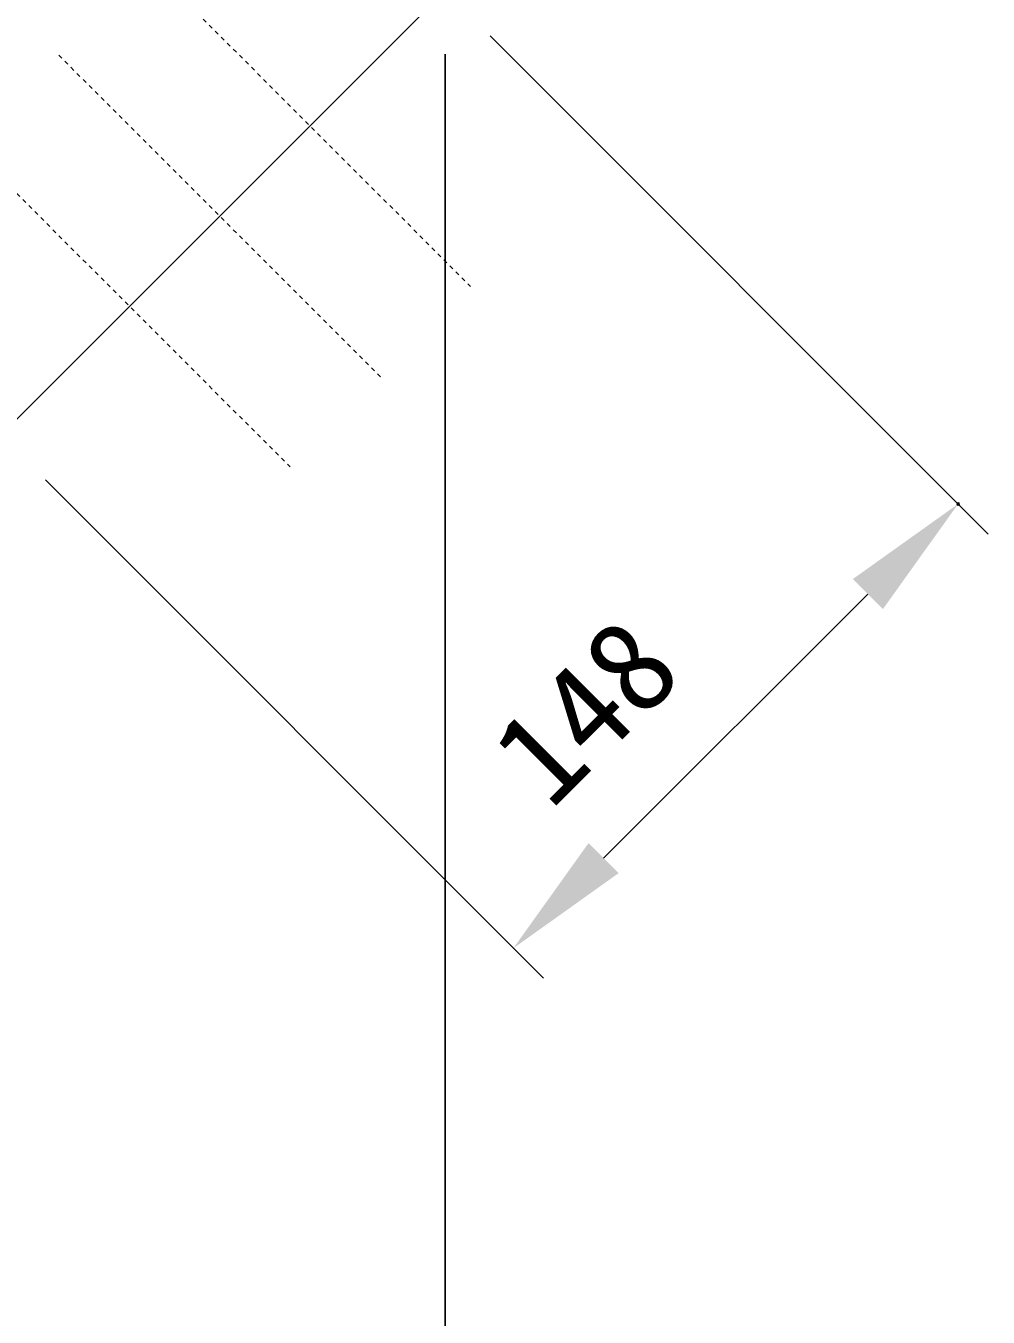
# Model space of a CAD drawing. Units: millimetres, scale not verified. Extents: x -203 to 203, y -143 to 143.
# Drawn here: x 37.6 to 60.23, y 44.8 to 75.17 of the extents above; entities that cross this region are included whole.
import ezdxf
from ezdxf.enums import TextEntityAlignment as Align

# ---------------------------------------------------------------- set-up
doc = ezdxf.new("R2010")
doc.units = ezdxf.units.MM
doc.header["$LTSCALE"] = 0.25
doc.header["$PDMODE"] = 32
doc.header["$PDSIZE"] = 0.05
doc.linetypes.add('USER1', pattern=[0.629921, 0.393701, -0.07874, 0.07874, -0.07874])
for name, color, linetype, lineweight in [('0-1_DIMENSION_LINES$02_DIMENSI', 1, 'Continuous', 25), ('0-8_DIMENSION_LINES$03_LINES', 7, 'Continuous', 18), ('0-9_DIMENSION_LINES$01_CENTER_', 7, 'USER1', 25)]:
    doc.layers.add(name, color=color, linetype=linetype, lineweight=lineweight)
doc.layers.add('0-2_DEFPOINTS', color=7, linetype='Continuous')
doc.styles.add('ＭＳ ゴシック', font='')
doc.styles.get('ＭＳ ゴシック').set_extended_font_data('MS Gothic')

# ---------------------------------------------------------------- blocks, each defined once
blk = doc.blocks.new('D19')
at = {"layer": '0-1_DIMENSION_LINES$02_DIMENSI', "color": 7}
for p, q in [((258.5202, 223.4388), (270.2307, 211.7171)), ((248.0602, 212.9888), (259.7707, 201.2671)), ((261.1861, 204.0947), (267.4017, 210.3044))]:
    blk.add_line(p, q, dxfattribs=at)
for points in [[(267.7551, 209.9507), (267.0484, 210.6581), (269.5239, 212.4245)], [(260.8328, 204.4484), (261.5395, 203.741), (259.0639, 201.9745)]]:
    blk.add_solid(points, dxfattribs=at)
at = {"layer": '0-2_DEFPOINTS'}
blk.add_point((269.5239, 212.4245), dxfattribs=at)
at = {"layer": '0-1_DIMENSION_LINES$02_DIMENSI', "color": 7, "style": 'ＭＳ ゴシック'}
blk.add_text('148', height=2.199, rotation=44.973, dxfattribs=at).set_placement((260.4037, 204.7265), align=Align.BOTTOM_LEFT)
blk = doc.blocks.new('D21')
at = {"layer": '0-1_DIMENSION_LINES$02_DIMENSI', "color": 7}
blk.add_line((257.46, 223), (257.46, 187.5), dxfattribs=at)

msp = doc.modelspace()

# ---------------------------------------------------------------- linework, layer by layer
at = {"layer": '0-8_DIMENSION_LINES$03_LINES'}
msp.add_line((17, 45.54), (47.46, 76), dxfattribs=at)
at = {"layer": '0-9_DIMENSION_LINES$01_CENTER_'}
for p, q in [((40.4978, 76.5983), (48.0583, 69.0378)), ((38.3765, 74.4769), (45.9369, 66.9165)), ((36.2551, 72.3556), (43.8156, 64.7951))]:
    msp.add_line(p, q, dxfattribs=at)

# ---------------------------------------------------------------- block references
at = {"layer": '0-1_DIMENSION_LINES$02_DIMENSI'}
for name in ['D21', 'D19']:
    msp.add_blockref(name, (-210, -148.5), dxfattribs=at)

doc.saveas('drawing.dxf')
